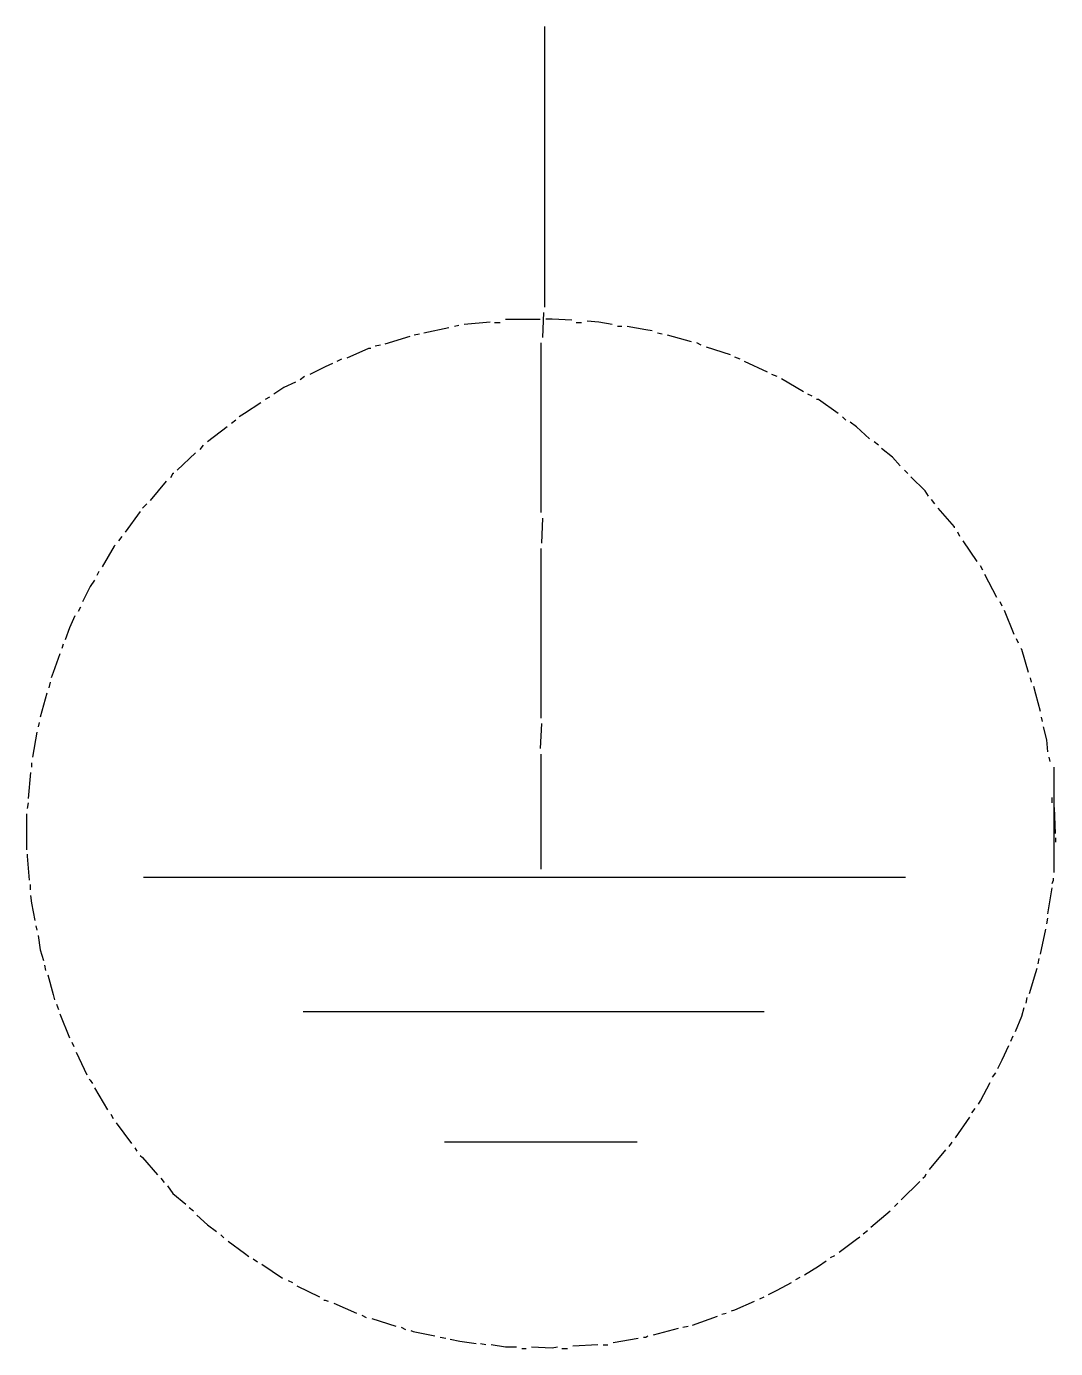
# Model space of a CAD drawing. Header units: millimetres. Extents: x -7 to 6.9, y -17.9 to 0.
import ezdxf
from ezdxf.enums import TextEntityAlignment as Align

# ---------------------------------------------------------------- set-up
doc = ezdxf.new("R2010")
doc.units = ezdxf.units.MM
doc.linetypes.add('SVG_3_1', pattern=[4, 3, -1])
doc.layers.get('0').update_dxf_attribs({"linetype": 'CONTINUOUS'})
doc.styles.add('ARIAL', font='arial.ttf')

# ---------------------------------------------------------------- blocks, each defined once
blk = doc.blocks.new('291_E_LV_SLD_IEC60617_earth_pe')
at = {"true_color": 0x00b82e}
for p, q in [((0, 0), (0, -3.794)), ((-0.015, -3.868), (-0.029, -4.206)), ((-1.294, -4.074), (-1.632, -4.147)), ((-1.162, -4.044), (-1.221, -4.059)), ((-0.735, -4), (-1.088, -4.029)), ((-0.676, -4.005), (-0.603, -4.005)), ((-0.529, -3.956), (-0.059, -3.956)), ((0.426, -4.005), (0.5, -4.005)), ((0.985, -4.054), (1.044, -4.054)), ((-1.824, -4.191), (-2.162, -4.294)), ((-1.691, -4.162), (-1.765, -4.176)), ((-0.049, -4.279), (-0.049, -6.574)), ((1.588, -4.162), (1.529, -4.147)), ((1.985, -4.265), (1.662, -4.176)), ((2.118, -4.309), (2.059, -4.279)), ((-2.221, -4.309), (-2.294, -4.324)), ((2.515, -4.441), (2.191, -4.338)), ((-2.75, -4.5), (-2.809, -4.529)), ((2.647, -4.5), (2.574, -4.471)), ((3.015, -4.676), (2.706, -4.529)), ((-3.25, -4.735), (-3.309, -4.779)), ((3.147, -4.735), (3.074, -4.706)), ((3.5, -4.941), (3.206, -4.765)), ((3.618, -5), (3.559, -4.971)), ((-3.721, -5.015), (-3.779, -5.044)), ((-4.176, -5.324), (-4.235, -5.368)), ((4.074, -5.324), (4.029, -5.279)), ((-4.294, -5.412), (-4.559, -5.618)), ((-4.618, -5.662), (-4.662, -5.721)), ((4.515, -5.662), (4.456, -5.618)), ((-4.721, -5.765), (-4.971, -6)), ((4.912, -6.044), (4.868, -6)), ((-5.118, -6.147), (-5.338, -6.412)), ((5.279, -6.456), (5.235, -6.397)), ((-5.471, -6.559), (-5.676, -6.838)), ((-5.382, -6.456), (-5.441, -6.515)), ((-0.029, -6.647), (-0.044, -6.985)), ((-5.721, -6.897), (-5.765, -6.956)), ((5.618, -6.897), (5.588, -6.838)), ((5.853, -7.235), (5.662, -6.956)), ((-0.049, -7.059), (-0.049, -9.353)), ((5.926, -7.353), (5.897, -7.294)), ((-6.029, -7.368), (-6.059, -7.426)), ((6.118, -7.721), (5.956, -7.412)), ((-6.279, -7.853), (-6.309, -7.912)), ((6.191, -7.838), (6.162, -7.779)), ((6.353, -8.221), (6.221, -7.897)), ((-6.515, -8.353), (-6.529, -8.412)), ((6.412, -8.338), (6.382, -8.279)), ((-6.691, -8.868), (-6.706, -8.941)), ((6.588, -8.868), (6.574, -8.809)), ((-6.735, -9.015), (-6.824, -9.338)), ((-6.838, -9.412), (-6.853, -9.471)), ((-0.044, -9.426), (-0.059, -9.765)), ((6.735, -9.397), (6.721, -9.338)), ((-6.868, -9.544), (-6.926, -9.882)), ((-0.049, -9.838), (-0.049, -11.397)), ((6.838, -9.941), (6.824, -9.882)), ((-6.956, -10.088), (-6.985, -10.441)), ((-6.985, -10.5), (-7, -10.574)), ((6.863, -10.426), (6.863, -10.5)), ((-7.01, -10.647), (-7.01, -11.132)), ((6.912, -10.912), (6.897, -10.559)), ((6.912, -10.971), (6.912, -11.029)), ((-6.961, -11.603), (-6.961, -11.676)), ((-5.426, -11.505), (4.882, -11.505)), ((6.809, -12), (6.868, -11.647)), ((6.794, -12.132), (6.809, -12.059)), ((-6.882, -12.162), (-6.868, -12.221)), ((6.706, -12.544), (6.779, -12.206)), ((-6.765, -12.691), (-6.75, -12.765)), ((6.676, -12.676), (6.691, -12.603)), ((-6.603, -13.221), (-6.574, -13.294)), ((6.515, -13.206), (6.529, -13.132)), ((-6.559, -13.353), (-6.426, -13.676)), ((-3.265, -13.319), (2.971, -13.319)), ((-6.397, -13.735), (-6.368, -13.794)), ((6.309, -13.721), (6.338, -13.647)), ((-6.338, -13.868), (-6.191, -14.176)), ((6.059, -14.206), (6.103, -14.147)), ((-6.088, -14.353), (-5.912, -14.647)), ((5.779, -14.691), (5.824, -14.632)), ((-5.868, -14.706), (-5.838, -14.765)), ((-5.794, -14.824), (-5.588, -15.103)), ((5.559, -15.029), (5.75, -14.75)), ((-5.544, -15.162), (-5.515, -15.206)), ((-1.353, -15.083), (1.25, -15.083)), ((5.206, -15.456), (5.426, -15.191)), ((5.471, -15.147), (5.515, -15.088)), ((-5.191, -15.574), (-5.147, -15.632)), ((4.824, -15.868), (5.074, -15.618)), ((-4.809, -15.971), (-4.75, -16.015)), ((4.412, -16.235), (4.676, -16.015)), ((4.735, -15.956), (4.779, -15.912)), ((-4.382, -16.338), (-4.338, -16.382)), ((4.309, -16.324), (4.368, -16.279)), ((3.868, -16.647), (3.926, -16.618)), ((-3.941, -16.662), (-3.882, -16.706)), ((-3.824, -16.735), (-3.544, -16.926)), ((-3.471, -16.956), (-3.412, -16.985)), ((3.397, -16.941), (3.456, -16.912)), ((-3.353, -17.029), (-3.044, -17.176)), ((-2.853, -17.265), (-2.544, -17.397)), ((2.912, -17.206), (2.971, -17.176)), ((-2.471, -17.426), (-2.412, -17.456)), ((-2.338, -17.471), (-2.015, -17.574)), ((2, -17.559), (2.338, -17.441)), ((2.397, -17.412), (2.456, -17.397)), ((-1.941, -17.588), (-1.882, -17.618)), ((1.471, -17.691), (1.809, -17.603)), ((1.868, -17.588), (1.941, -17.574)), ((-1.412, -17.721), (-1.338, -17.735)), ((-0.868, -17.809), (-0.794, -17.824)), ((-0.309, -17.877), (-0.25, -17.877)), ((0.235, -17.877), (0.309, -17.877)), ((0.382, -17.838), (0.721, -17.824)), ((0.794, -17.828), (0.853, -17.828)), ((0.926, -17.794), (1.265, -17.735))]:
    blk.add_line(p, q, dxfattribs=at)
at = {"linetype": 'SVG_3_1', "true_color": 0x00b82e}
blk.add_line((6.889, -10.015), (6.889, -11.441), dxfattribs=at)
at = {"true_color": 0x00b82e}
for points in [[(0.368, -3.971), (0.103, -3.956), (0.015, -3.956)], [(0.912, -4.029), (0.735, -4), (0.574, -3.985)], [(1.456, -4.118), (1.368, -4.103), (1.118, -4.059)], [(-2.353, -4.353), (-2.382, -4.353), (-2.676, -4.485)], [(-2.868, -4.559), (-2.971, -4.603), (-3.176, -4.706)], [(-3.368, -4.809), (-3.529, -4.882), (-3.662, -4.971)], [(-3.838, -5.088), (-4.059, -5.235), (-4.132, -5.279)], [(3.971, -5.235), (3.706, -5.044), (3.676, -5.044)], [(4.397, -5.574), (4.221, -5.412), (4.132, -5.353)], [(4.809, -5.941), (4.706, -5.824), (4.559, -5.706)], [(-5.015, -6.044), (-5.029, -6.044), (-5.059, -6.103)], [(5.191, -6.353), (5.147, -6.279), (4.956, -6.088)], [(5.544, -6.779), (5.544, -6.765), (5.324, -6.515)], [(-5.809, -7.015), (-5.824, -7.029), (-5.985, -7.309)], [(-6.088, -7.485), (-6.147, -7.574), (-6.25, -7.779)], [(-6.353, -7.971), (-6.426, -8.132), (-6.485, -8.294)], [(-6.559, -8.485), (-6.647, -8.735), (-6.676, -8.809)], [(6.544, -8.735), (6.456, -8.426), (6.441, -8.412)], [(6.706, -9.265), (6.647, -9.029), (6.618, -8.926)], [(6.809, -9.809), (6.794, -9.647), (6.75, -9.471)], [(-6.941, -9.956), (-6.941, -9.971), (-6.941, -10.015)], [(-7, -11.191), (-7, -11.221), (-6.971, -11.544)], [(6.868, -11.588), (6.882, -11.544), (6.882, -11.515)], [(-6.956, -11.75), (-6.941, -11.853), (-6.897, -12.088)], [(-6.853, -12.294), (-6.824, -12.485), (-6.779, -12.632)], [(-6.721, -12.824), (-6.647, -13.088), (-6.632, -13.162)], [(6.559, -13.074), (6.647, -12.794), (6.662, -12.735)], [(6.368, -13.588), (6.456, -13.382), (6.485, -13.265)], [(6.132, -14.088), (6.191, -13.971), (6.279, -13.779)], [(-6.162, -14.235), (-6.147, -14.25), (-6.118, -14.294)], [(5.868, -14.574), (5.897, -14.529), (6.029, -14.279)], [(-5.471, -15.265), (-5.441, -15.294), (-5.235, -15.529)], [(5.118, -15.574), (5.147, -15.544), (5.162, -15.515)], [(-5.103, -15.676), (-5.029, -15.779), (-4.853, -15.926)], [(-4.706, -16.074), (-4.559, -16.206), (-4.441, -16.294)], [(-4.279, -16.426), (-4.059, -16.588), (-4, -16.632)], [(3.985, -16.574), (4.221, -16.397), (4.265, -16.368)], [(3.515, -16.882), (3.706, -16.765), (3.809, -16.691)], [(3.029, -17.147), (3.147, -17.088), (3.338, -16.985)], [(-2.985, -17.221), (-2.971, -17.221), (-2.926, -17.235)], [(2.529, -17.368), (2.574, -17.353), (2.838, -17.235)], [(-1.809, -17.632), (-1.779, -17.647), (-1.485, -17.706)], [(-1.279, -17.75), (-1.147, -17.779), (-0.926, -17.809)], [(-0.721, -17.824), (-0.529, -17.853), (-0.382, -17.853)], [(-0.176, -17.853), (0.103, -17.868), (0.176, -17.853)], [(1.338, -17.721), (1.368, -17.721), (1.397, -17.706)]]:
    blk.add_lwpolyline(points, dxfattribs=at)
at = {"true_color": 0x0000ff, "style": 'ARIAL'}
blk.add_attdef('TAG', text='', height=2.5, dxfattribs=at).set_placement((-9.01, -2.2), align=Align.RIGHT)
at = {"color": 7, "style": 'ARIAL'}
for tag, p in [('RESISTANCE', (-9.01, -9)), ('MANUFACTURER', (-9.01, -12))]:
    blk.add_attdef(tag, text='', height=1.7, dxfattribs=at).set_placement(p, align=Align.RIGHT)

msp = doc.modelspace()

# ---------------------------------------------------------------- block references
msp.add_blockref('291_E_LV_SLD_IEC60617_earth_pe', (0, 0))

doc.saveas('drawing.dxf')
